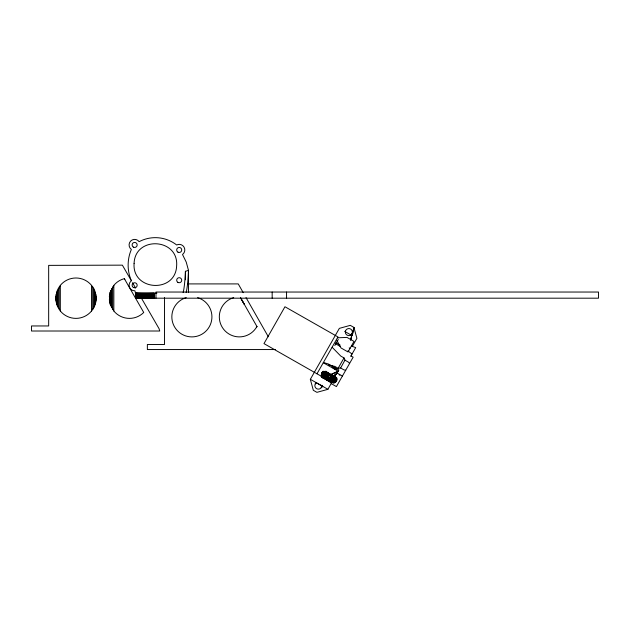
<?xml version="1.0" encoding="UTF-8"?>
<svg xmlns="http://www.w3.org/2000/svg" width="630" height="630" viewBox="0 0 630 630"><rect width="100%" height="100%" fill="white"/><g stroke="black" fill="none" stroke-linecap="round" stroke-linejoin="round"><path stroke-width="0.94" d="M325.844 376.016L324.017 376.11C326.34 376.968 328.474 373.881 326.931 371.968M332.01 382.339C337.641 385.276 338.026 375.212 332.097 376.149M321.891 385.221L321.205 387.733L322.733 386.411L316.331 382.764M331.411 375.031L324.521 377.378L323.143 377.283C323.977 375.362 328.679 374.527 325.828 371.85M336.837 368.818L333.916 368.526L332.175 366.164M326.828 378.409L325.198 377.165L326.639 375.653L326.686 373.574L328.277 373.243M135.781 294.336L134.93 290.832A5.552 5.552 0 0 1 131.371 280.791A39.658 39.658 0 0 1 131.371 249.433A5.552 5.552 0 0 1 130.709 241.007A5.552 5.552 0 0 1 139.136 241.668A34.729 34.729 0 0 1 176.668 244.975A5.599 5.599 0 0 1 183.984 247.039A5.599 5.599 0 0 1 182.503 254.496L186.244 262.127L188.472 270.325L185.417 271.373A37.564 4.119 -90 0 1 183.133 292.548M55.834 296.21L56.605 304.054L60.322 311A20.199 20.199 0 0 0 91.539 311C97.603 303.849 97.603 292.525 91.539 285.374A20.199 20.199 0 0 0 60.315 285.374L56.605 292.328L55.834 300.171M109.352 296.21L110.124 304.054L113.833 311A20.199 20.199 0 0 0 143.727 312.472L124.354 278.673L123.582 278.862A20.199 20.199 0 0 0 113.841 285.374L110.124 292.328L109.352 300.171M329.624 379.449C327.427 377.496 320.473 376.496 322.269 372.141L328.695 375.803L325.946 375.094L327.143 374.63L326.301 374.732L328.876 376.197L325.513 375.362L326.238 374.984M330.931 376.787L333.278 377.291L334.869 376.346C328.317 375.787 333.672 385.717 336.9 380.079L331.931 377.354L333.278 377.291L337.144 373.062L338.893 369.991L328.325 363.975L323.395 362.51M326.364 372.157L336.908 378.071L336.223 378.299L334.018 377.039M351.036 335.01L351.067 334.837A3.536 3.536 0 0 0 350.792 329.128A3.536 3.536 0 0 0 345.445 331.152L345.319 332.034A3.536 3.536 0 0 0 350.311 335.302L352.115 333.435L350.682 340.09M321.142 376.149L322.198 377.535L323.064 377.244C320.489 376.393 320.883 372.243 323.552 371.857L336.341 379.071M342.413 376.055L337.144 373.062C335.042 374.574 327.695 380.087 332.79 382.772M351.477 335.262L351.682 334.207M323.08 371.826C321.938 373.921 323.678 377.661 326.434 375.661M333.577 376.622L333.278 377.291L332.868 376.669L332.317 378.984L333.294 381.245M350.697 340.106L351.729 335.404L344.76 331.443L345.445 331.152M332.459 379.78L332.105 379.11M316 382.575L315.307 383.867L315.74 382.434M323.19 375.787L323.812 376.094L324.033 375.433L323.19 374.882M333.648 381.032L333.467 381.591L332.664 381.134M327.324 372.7L326.679 372.55M336.223 378.299L336.436 377.803M325.694 371.456L335.648 377.48L336.081 377.173L335.987 377.85L324.694 371.385L322.93 372.519L322.678 371.598L323.214 371.18L333.743 377.086L337.144 373.062L332.238 377.677L333.207 377.354M335.223 377.197L336.026 377.567M331.396 376.488L333.743 377.086L334.176 376.283M316.984 373.779L337.964 336.924L284.957 306.755L263.978 343.61L331.9 382.276L327.876 389.34L316.929 392.34L313.33 390.293L310.33 379.347L339.349 328.364L350.296 325.356L353.895 327.403L356.903 338.349L352.217 346.587M334.79 345.563L338.279 339.436M322.82 377.842L323.631 378.299L324.222 377.905L331.593 382.812L322.198 377.535L322.725 377.063M328.395 364.841L334.877 366.416L338.129 368.266L344.019 357.927L340.767 356.076L332.105 347.224M338.129 368.266L340.617 367.983L344.988 360.092M350.752 356.304L355.698 347.61L351.579 346.098M256.418 327.356L256.922 326.482A20.042 20.042 0 0 1 223.744 329.427A20.042 20.042 0 0 1 233.691 297.636M334.79 376.953L332.931 376.622M323.143 377.283L323.946 376.071L326.907 375.181L328.537 376.102M332.53 376.393L334.428 376.748M332.868 376.669L332.585 378.016L331.356 377.606L336.483 380.465M337.082 378.74L326.694 373.299L327.253 372.574L329.734 373.984M337.144 373.062L332.923 377.401L322.678 371.598M331.388 374.503L330.75 374.937M321.647 386.962L322.489 386.269M316.528 382.607L315.835 383.158A3.536 3.536 0 0 0 316.827 388.789A3.536 3.536 0 0 0 321.875 386.111L322.017 386.001M323.891 376.039L325.033 375.504L328.466 376.252L322.08 372.653M333.955 381.205L333.467 381.591L321.276 374.582M329.648 375.189L327.419 373.929L326.978 374.244M328.962 375.094L326.686 373.803L327.427 373.243L326.553 374.291L328.876 375.511M336.562 379.126L335.601 380.591L333.467 381.591L331.908 380.268M328.6 375.456L326.301 374.732L326.75 374.401M336.483 379.843L335.955 380.221L336.9 380.079M326.773 372.07L326.332 372.354L324.836 371.519M334.837 376.976L335.751 377.591M333.711 381.489L336.129 380.425M323.277 362.723L338.192 371.22L325.198 377.165L331.238 381.441L321.591 375.945M325.797 376.787L338.192 371.22M324.804 376.228L322.253 374.771L324.497 376.236M325.096 375.543L324.23 375.897M326.285 376.275L330.474 374.496M327.419 373.929L326.553 374.291L327.773 374.7M337.074 379.425L336.2 379.788L336.688 379.205L331.128 376.039M336.081 380.402L330.703 377.803L332.388 378.48L332.333 377.094L332.585 378.016L331.923 377.638M330.144 374.307L326.639 375.653L327.75 376.283M326.568 372.802L327.041 372.645M326.828 374.968L329.663 374.031M335.688 380.93L333.467 381.591L331.656 379.63M329.033 373.677L326.844 374.259L329.403 375.716M329.49 374.464L326.694 373.299L327.962 373.062M326.907 375.181L325.513 375.362L327.773 376.645M326.663 372.322L328.577 373.417M326.694 373.299L327.356 373.243M328.884 377.905L333.231 380.701L334.688 381M337.459 337.798L346.98 337.412L354.005 341.405L348.004 351.942L340.988 347.941L336.916 340.397M335.499 381.512L333.467 381.591L331.679 379.087M188.118 283.909L238.242 283.909L243.227 292.674M135.552 293.139L156.917 293.139M135.552 298.187L598.5 298.187L598.5 292.036L155.972 292.036L155.972 298.187M275.609 349.548L147.365 349.548L147.365 344.492L164.532 344.492L164.532 297.588M146.002 298.187L139.577 297.699M324.017 376.11L327.663 377.622M345.72 370.235L344.13 369.975L340.617 367.983M331.734 378.15L325.198 377.165L331.002 380.78L321.347 375.291M330.695 376.645L332.451 377.086M331.309 378.724L325.198 377.165L331.034 379.378M327.017 376.811L325.033 375.504L328.135 376.338M326.301 374.732L329.364 375.606L323.229 371.913M331.27 376.149L332.136 376.393M335.01 377.11L334.569 376.315M328.041 375.724L325.946 375.094L328.301 376.433M332.301 377L331.27 376.693L332.884 377.606M330.837 376.165L333.632 376.772M327.695 377.197L325.033 375.504L327.86 376.449M334.105 376.779L334.585 376.945L333.27 376.441M332.246 376.031L333.136 376.37M326.686 373.803L328.088 374.338M331.057 375.559L332.136 375.968M328.254 374.433L329.663 374.984M327.537 376.992L325.033 375.504L327.608 376.551M331.545 375.322L332.971 375.921M328.002 373.44L330.018 374.519M335.94 381.764L325.033 375.504L327.198 376.543M329.64 377.709L332.317 378.984L332.089 378.307M326.442 372.196L324.568 371.314M330.529 374.945L330.081 374.692M349.209 347.902L350.052 348.343M325.033 375.504L332.372 379.488L332.002 377.976M332.569 367.298L335.688 369.062M332.947 367.77L335.097 368.983M333.404 368.188L334.498 368.81M332.168 366.274L336.759 368.873M332.301 366.794L336.247 369.022M330.018 374.102L331.12 374.724M334.239 377L324.584 371.503L334.239 377L334.199 376.527M333.743 377.086L324.088 371.59M328.474 380.323L331.868 382.252L321.268 376.504M335.845 342.625L340.082 345.035M335.286 343.602L340.373 346.5M350.957 355.942L353.154 357.186L336.412 386.584L331.152 383.591M339.137 374.779L339.924 375.228M332.404 374.937L334.869 376.346M325.946 371.598L325.088 371.543L335.648 377.48L335.57 376.89M327.868 372.692L329.443 373.59M332.215 375.393L334.774 376.858M326.513 372.692L336.601 378.465L336.333 379.299L330.711 376.094M332.467 377.464L336.499 379.756M322.631 372.204L329.025 375.85M331.789 377.961L336.562 380.67L335.168 380.851L329.301 377.512M330.892 377.63L332.388 378.48L332.16 378.063M328.332 376.37L322.009 372.771L322.717 373.992L327.639 376.787M330.766 378.008L336.294 381.15M327.931 376.488L322.544 373.078M330.144 377.748L336.089 381.158L333.467 381.591L331.577 378.945L329.238 377.622M321.654 373.228L327.687 376.732M329.214 377.693L332.372 379.488L331.663 378.268M321.922 373.448L332.553 379.961L329.207 377.984M327.828 377.409L322.001 374.133L323.623 375.889L323.048 374.724M329.356 378.284L334.183 381.024M321.379 373.881L328.718 378.063M328.892 378.236L333.687 380.922M329.317 378.567L334.837 381.709L333.467 381.591L333.231 380.701L335.57 382.331M325.592 376.677L335.443 382.284M321.938 374.858L327.891 378.173M329.592 379.142L334.554 382.04M330.963 380.449L334.845 382.654M326.041 377.779L329.364 379.669M334.176 382.875L326.915 378.457M333.475 382.914L323.828 377.417L328.529 380.244M321.985 376.519L331.64 382.016L328.435 379.606L331.703 382.158L324.521 377.378M321.67 377.079L331.593 382.812M310.354 379.299L327.899 389.293M326.112 372.054L325.875 371.078L326.088 372.039M327.561 377.638L323.576 375.204L323.812 376.094M329.151 378.606L334.727 382.008M334.648 381.945L324.033 375.433L328.143 377.803M329.868 378.575L332.664 380.339M329.884 378.685L334.908 381.985M324.206 377.937L326.868 379.693M347.878 350.902L352.052 354.021M240.566 297.777L244.157 304.07M349.587 363.447L348.548 362.211L345.043 360.21L344.019 357.927M322.686 374.519L323.694 375.929M131.182 280.405L122.377 265.151L48.667 265.372L48.667 325.954L31.5 325.954L31.5 331.01L159.744 331.01L159.067 328.702L140.97 297.352M132.513 282.705L135.584 288.028M124.449 278.838L124.795 279.436M241.857 300.053L244.385 304.471M246.007 297.549L268.333 336.774M240.502 297.659L257.064 326.742M322.269 372.141L322.733 372.984L322.71 372.393M322.56 373.81L322.899 374.464M322.489 373.047L322.71 373.897M286.548 292.036L286.548 298.187M272.168 292.036L272.168 298.187M188.472 292.422L188.472 270.325L188.449 270.853A37.564 4.119 90 0 1 186.141 292.548M185.425 271.231L185.425 279.807M154.421 293.139L154.421 298.187M153.854 293.139L153.854 298.187M153.531 293.139L153.531 298.187M153.192 293.139L153.192 298.187M152.83 293.139L152.83 298.187M152.452 293.139L152.452 298.187M152.05 293.139L152.05 298.187M151.633 293.139L151.633 298.187M151.2 293.139L151.2 298.187M150.751 293.139L150.751 298.187M150.286 293.139L150.286 298.187M149.814 293.139L149.814 298.187M149.326 293.139L149.326 298.187M148.83 293.139L148.83 298.187M148.318 293.139L148.318 298.187M147.806 293.139L147.806 298.187M147.286 293.139L147.286 298.187M146.766 293.139L146.766 298.187M146.239 293.139L146.239 298.187M145.711 293.139L145.711 298.187M145.184 293.139L145.184 298.187M144.656 293.139L144.656 298.187M144.128 293.139L144.128 298.187M143.609 293.139L143.609 298.187M143.097 293.139L143.097 298.187M142.585 293.139L142.585 298.187M142.089 293.139L142.089 298.187M141.593 293.139L141.593 298.187M141.12 293.139L141.12 298.187M140.655 293.139L140.655 298.187M140.199 293.139L140.199 298.187M139.765 293.139L139.765 298.187M139.34 293.139L139.34 298.187M138.939 293.139L138.939 298.187M138.553 293.139L138.553 298.187M138.183 293.139L138.183 298.187M137.836 293.139L137.836 298.187M137.513 293.139L137.513 298.187M137.214 293.139L137.214 298.187M136.93 293.139L136.93 298.187M136.678 293.139L136.678 298.187M136.45 293.139L136.45 298.187M136.245 293.139L136.245 298.187M136.064 293.139L136.064 298.187M135.907 293.139L135.907 298.187M135.757 298.187L135.686 293.139L135.663 298.187M113.833 285.374L113.833 311M112.66 286.965L112.66 309.409M111.636 288.666L111.636 307.708M110.793 290.461L110.793 305.92M110.124 292.328L110.124 304.054M109.644 294.249L109.644 302.132M96.028 296.21L96.028 300.171M95.736 294.249L95.736 302.132M95.256 292.328L95.256 304.054M94.587 290.461L94.587 305.92M93.744 288.666L93.744 307.708M92.72 286.965L92.72 309.409M91.539 285.374L91.539 311M60.322 285.374L60.322 311M59.141 286.965L59.141 309.409M58.117 288.666L58.117 307.708M57.275 290.461L57.275 305.92M56.605 292.328L56.605 304.054M56.125 294.249L56.125 302.132M197.607 297.643A20.042 20.042 0 0 1 208.184 328.521A20.042 20.042 0 0 1 175.549 328.466A20.042 20.042 0 0 1 186.228 297.628M134.088 263.387C131.938 291.084 175.636 293.564 176.636 265.805C178.786 238.108 135.088 235.628 134.088 263.387M353.895 327.403L352.217 335.688L353.895 327.403M133.379 287.469A2.528 2.528 0 0 0 137.167 285.28A2.528 2.528 0 0 0 133.379 283.098A2.528 2.528 0 0 0 133.379 287.469M177.944 252.15A2.528 2.528 0 0 0 181.731 249.968A2.528 2.528 0 0 0 177.944 247.779A2.528 2.528 0 0 0 177.944 252.15M177.865 282.342A2.528 2.528 0 0 0 181.731 280.303A2.528 2.528 0 0 0 178.03 277.972A2.528 2.528 0 0 0 177.865 282.342M133.379 247.118A2.528 2.528 0 0 0 137.167 244.936A2.528 2.528 0 0 0 133.379 242.747A2.528 2.528 0 0 0 133.379 247.118"/></g></svg>
